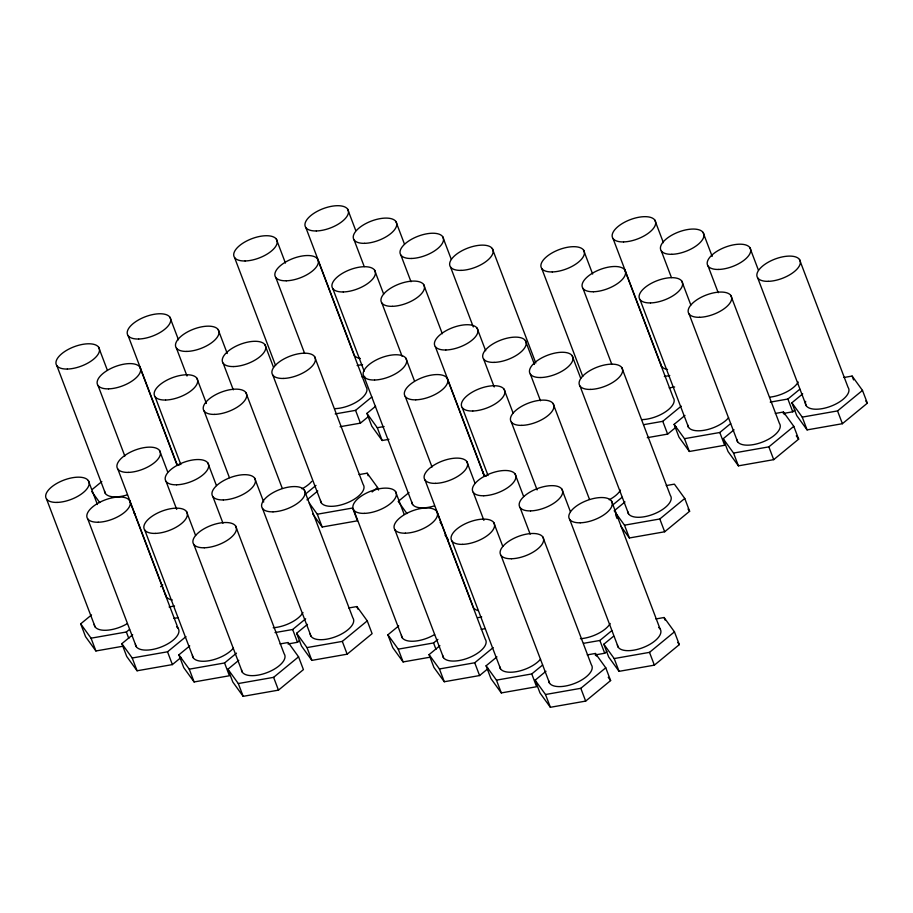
<?xml version="1.0" encoding="UTF-8"?>
<svg xmlns="http://www.w3.org/2000/svg" width="913" height="913" viewBox="0 0 913 913"><rect width="100%" height="100%" fill="white"/><g stroke="black" fill="none" stroke-linecap="round" stroke-linejoin="round"><path stroke-width="1.37" d="M92.076 489.585L101.834 481.562M123.061 646.21L95.899 650.969L85.537 636.646L80.686 623.853L91.528 614.928M335.197 413.931L355.568 410.359L371.842 396.972M388.938 439.324L382.148 440.511L371.785 426.188L366.923 413.395L375.608 406.262M160.62 586.694L162.788 584.913M340.058 426.725L360.43 423.141L368.019 416.899M80.686 623.853L91.049 638.187L126.359 631.99L129.612 629.308M181.059 657.451L172.386 664.596L137.076 670.781L126.713 656.458L121.863 643.665L132.705 634.752M305.136 494.344L315.978 485.419M306.939 499.89L317.792 490.966M121.863 643.665L132.214 657.999L167.524 651.802L185.967 636.635M372.139 491.959L377.56 487.496L367.197 473.174L359.049 474.6M236.49 653.16L224.564 662.975L229.414 675.757L194.104 681.954L183.741 667.631L178.891 654.838L189.733 645.913M409.035 492.529L398.194 501.442L406.958 513.574M280.051 643.927L288.2 642.501L298.562 656.824L303.413 669.617L278.465 690.137L243.166 696.334L232.804 682L227.942 669.218L238.784 660.293M275.007 632.595L292.662 629.502L305.672 618.797M348.743 607.978L356.892 606.552L367.254 620.874L372.105 633.656L347.157 654.187L311.847 660.384L301.495 646.05L296.634 633.268L307.476 624.344M288.006 643.962L297.512 642.284L299.681 640.504M227.942 669.218L238.304 683.54L273.615 677.343L298.562 656.824M296.634 633.268L306.996 647.591L342.307 641.394L367.254 620.874M430.263 657.166L403.101 661.936L392.738 647.614L387.888 634.82L398.73 625.896M643.756 424.659L662.77 421.327L681.212 406.159M730.651 423.575L719.798 432.5L724.66 445.282L689.349 451.479L678.987 437.144L674.125 424.362L684.978 415.438M647.26 437.681L667.631 434.109L676.305 426.976M387.888 634.82L398.251 649.154L433.561 642.957L437.898 639.385M488.261 668.419L479.587 675.552L444.277 681.749L433.915 667.426L429.064 654.632L439.906 645.708M612.338 505.311L622.095 497.277M614.141 510.858L624.994 501.933M775.297 413.452L783.445 412.014L793.796 426.348L798.658 439.13L773.71 459.65L738.4 465.847L728.038 451.524L723.187 438.731L734.029 429.818M770.241 402.119L787.896 399.027L799.834 389.212M429.064 654.632L439.427 668.967L474.726 662.77L493.168 647.602M843.977 377.491L852.126 376.065L862.488 390.399L867.35 403.181L842.402 423.7L807.092 429.897L796.729 415.575L791.879 402.781L802.721 393.857M614.94 511.953L624.503 525.18L659.814 518.983L684.761 498.464L674.399 484.141L666.25 485.568M783.251 413.475L792.758 411.809L794.926 410.028M542.607 665.018L531.765 673.942L536.616 686.724L501.305 692.921L490.943 678.599L486.093 665.805L496.934 656.881M620.589 525.842L629.365 537.974L664.675 531.777L689.623 511.257L684.761 498.464M723.187 438.731L733.55 453.065L768.86 446.868L793.796 426.348M791.879 402.781L802.242 417.115L837.541 410.918L862.488 390.399M587.253 654.895L595.402 653.457L605.764 667.791L610.614 680.573L585.667 701.104L550.368 707.29L540.005 692.967L535.144 680.185L545.985 671.26M583.567 643.323L599.864 640.47L611.79 630.655M655.945 618.946L664.093 617.508L674.456 631.842L679.306 644.624L654.359 665.155L619.048 671.34L608.697 657.018L603.835 644.224L613.593 636.201M595.208 654.918L604.714 653.252L606.883 651.471M535.144 680.185L545.506 694.508L580.816 688.311L605.764 667.791M603.835 644.224L614.198 658.558L649.508 652.361L674.456 631.842M357.131 365.531L362.564 364.572M362.005 376.932L364.721 376.464M664.333 376.498L669.765 375.54M366.923 413.395L377.286 427.729L384.076 426.531M669.206 387.899L674.639 386.952M674.125 424.362L684.488 438.685L719.798 432.5M309.336 503.2L317.302 514.213L352.612 508.027L357.474 520.809L322.163 527.006L312.6 513.779M169.099 606.974L174.531 606.015M173.961 618.386L178.035 617.667M477.659 617.702L481.733 616.983M178.891 654.838L189.253 669.172L224.564 662.975M481.162 629.342L485.237 628.635M486.093 665.805L496.455 680.139L531.765 673.942M865.752 400.978L867.35 403.181M796.273 435.821L798.658 439.13M688.025 509.043L689.623 511.257M677.72 642.421L679.306 644.624M608.229 677.275L610.614 680.573M440.169 522.362L441.755 524.564M445.019 535.155L448.215 539.56M133.755 512.501L135.352 514.704M91.791 491.582L99.757 502.607M852.126 376.065L853.587 379.899M799.48 259.463L848.051 387.34A22.962 10.317 -20.8 0 1 828.73 406.993A22.962 10.317 -20.8 0 1 805.643 401.343M837.541 410.918L842.402 423.7M749.835 247.571L758.441 270.214M757.733 277.974L806.305 405.84M802.242 417.115L807.092 429.897M787.896 399.027L792.758 411.809M783.445 412.014L784.415 414.57M730.799 295.413L779.371 423.29A22.962 10.317 -20.8 0 1 761.933 442.269A22.962 10.317 -20.8 0 1 736.723 439.256M703.067 232.427L712.174 256.405M708.089 266.082L718.211 292.719M768.86 446.868L773.71 459.65M681.737 281.044L690.844 305.022M654.792 220.044L663.397 242.687M689.053 313.924L737.624 441.801M661.32 250.938L671.443 277.575M733.55 453.065L738.4 465.847M639.99 299.555L688.562 427.421M613.045 238.544L661.617 366.421M624.709 269.871L673.28 397.737A22.962 10.317 -20.8 0 1 666.136 411.398A22.962 10.317 -20.8 0 1 642.044 419.615M684.488 438.685L689.349 451.479M662.77 421.327L667.631 434.109M583.533 250.059L592.64 274.037M621.753 367.54L670.325 495.405A22.962 10.317 -20.8 0 1 652.886 514.396A22.962 10.317 -20.8 0 1 627.676 511.371M582.962 288.382L611.801 364.31M659.814 518.983L664.675 531.777M541.786 268.57L582.768 376.453M572.109 355.648L580.714 378.29M580.006 386.051L628.578 513.916M664.093 617.508L665.063 620.064M624.503 525.18L629.365 537.974M611.448 500.917L660.019 628.783M615.602 514.692L617.062 518.527M649.508 652.361L654.359 665.155M553.061 403.489L589.49 499.388M492.278 248.507L535.794 363.054M525.34 340.503L534.447 364.47M530.362 374.159L540.485 400.796M561.803 489.014L570.397 511.657M569.701 519.417L618.272 647.294M614.198 658.558L619.048 671.34M599.864 640.47L604.714 653.252M504.01 389.121L513.117 413.087M442.634 236.604L451.239 259.246M477.065 328.109L485.67 350.752M511.314 422L537.118 489.927M450.531 267.018L473.299 326.945M483.593 359.014L494.218 386.975M595.402 653.457L596.372 656.025M542.756 536.867L591.327 664.732A22.962 10.317 -20.8 0 1 573.889 683.711A22.962 10.317 -20.8 0 1 548.679 680.699M515.023 473.87L523.628 496.512M520.056 507.525L530.168 534.162M580.816 688.311L585.667 701.104M423.598 284.457L442.314 333.736M395.865 221.46L404.47 244.102M462.263 407.632L488.067 475.559M400.887 255.115L411.01 281.752M435.318 346.62L483.89 474.486M446.982 377.948L484.415 476.506M493.705 522.487L502.812 546.465M466.76 461.487L474.851 482.794M501.009 555.378L549.58 683.244M473.276 492.381L483.901 520.353M545.506 694.508L550.368 707.29M374.535 270.077L383.643 294.054M405.806 358.136L414.411 380.778M347.591 209.077L355.693 230.384M381.851 302.968L402.085 356.241M354.118 239.971L364.241 266.607M405.235 396.459L432.043 467.045M451.958 540.998L500.529 668.864M425.013 479.998L473.585 607.864A22.962 10.317 -20.8 0 0 478.172 610.626M436.665 511.314L485.237 639.18A22.962 10.317 -20.8 0 1 467.81 658.17A22.962 10.317 -20.8 0 1 442.6 655.157M496.455 680.139L501.305 692.921M332.789 288.588L364.161 371.169M474.726 662.77L479.587 675.552M364.059 376.647L412.63 504.512M305.844 227.588L354.415 355.454A22.962 10.317 -20.8 0 0 360.327 358.512M317.507 258.904L366.079 386.781A22.962 10.317 -20.8 0 1 358.935 400.43A22.962 10.317 -20.8 0 1 334.843 408.659M377.286 427.729L382.148 440.511M395.5 491.502L404.094 514.145M355.568 410.359L360.43 423.141M394.918 529.825L443.49 657.691M377.56 487.496L378.53 490.053M433.561 642.957L435.98 649.348M367.197 473.174L368.167 475.73M276.331 239.092L285.438 263.07M439.427 668.967L444.277 681.749M314.551 356.572L363.123 484.438A22.962 10.317 -20.8 0 1 345.685 503.428A22.962 10.317 -20.8 0 1 320.474 500.415M275.76 277.415L304.6 353.342M353.753 510.013L402.325 637.879M398.251 649.154L403.101 661.936M234.584 257.603L275.566 365.497M264.907 344.68L273.512 367.323M272.804 375.083L321.376 502.949M356.892 606.552L357.862 609.108M317.302 514.213L322.163 527.006M304.246 489.95L352.817 617.816A22.962 10.317 -20.8 0 1 335.379 636.806A22.962 10.317 -20.8 0 1 310.169 633.782M342.307 641.394L347.157 654.187M245.859 392.522L282.288 488.421M218.139 329.536L227.246 353.514M223.16 363.191L233.283 389.828M254.601 478.047L263.709 502.024M262.499 508.461L311.071 636.327M306.996 647.591L311.847 660.384M292.662 629.502L297.512 642.284M196.809 378.153L206.418 403.455M169.864 317.142L178.469 339.784M204.113 411.033L229.414 477.636M176.392 348.047L187.017 376.019M235.554 525.899L284.126 653.765A22.962 10.317 -20.8 0 1 266.687 672.755A22.962 10.317 -20.8 0 1 241.477 669.731M207.822 462.902L216.427 485.556M212.855 496.558L222.966 523.206M273.615 677.343L278.465 690.137M155.062 396.664L180.865 464.591M128.117 335.653L176.688 463.519A22.962 10.317 -20.8 0 0 179.005 465.436M139.78 366.98L177.213 465.539M186.503 511.52L195.61 535.497M159.558 450.52L167.65 471.827M193.807 544.41L242.379 672.276M166.075 481.413L176.7 509.386M238.304 683.54L243.166 696.334M98.604 347.168L107.209 369.811M98.033 385.491L124.841 456.078M144.756 530.031L193.328 657.896M117.811 469.031L166.383 596.897M129.463 500.358L178.035 628.224M189.253 669.172L194.104 681.954M167.524 651.802L172.386 664.596M56.857 365.679L105.429 493.545M88.299 480.535L97.406 504.512M87.716 518.869L136.288 646.735M126.359 631.99L128.779 638.381M132.214 657.999L137.076 670.781M46.552 499.046L95.123 626.911M91.049 638.187L95.899 650.969M658.615 627.425A22.962 10.317 -20.8 0 1 644.452 647.02A22.962 10.317 -20.8 0 1 617.371 644.749M610.169 623.488A22.962 10.317 -20.8 0 1 580.406 638.701M540.553 659.152A22.962 10.317 -20.8 0 1 516.347 671.683A22.962 10.317 -20.8 0 1 499.628 666.33M434.599 634.535A22.962 10.317 -20.8 0 1 401.423 635.345M302.968 612.52A22.962 10.317 -20.8 0 1 273.204 627.745M172.283 599.955A22.962 10.317 -20.8 0 1 165.481 594.352M233.351 648.184A22.962 10.317 -20.8 0 1 209.145 660.715A22.962 10.317 -20.8 0 1 192.426 655.363M176.643 626.866A22.962 10.317 -20.8 0 1 162.468 646.472A22.962 10.317 -20.8 0 1 135.398 644.19M127.398 623.568A22.962 10.317 -20.8 0 1 94.222 624.378M311.767 481.334A22.962 10.317 -20.8 0 1 302.009 488.843M126.907 494.983A22.962 10.317 -20.8 0 1 104.527 491M798.202 382.045A22.962 10.317 -20.8 0 1 769.762 397.155M667.529 369.48A22.962 10.317 -20.8 0 1 660.727 363.876M728.597 417.698A22.962 10.317 -20.8 0 1 704.391 430.24A22.962 10.317 -20.8 0 1 687.672 424.887M620.475 490.11A22.962 10.317 -20.8 0 1 609.211 499.81M486.207 476.392A22.962 10.317 -20.8 0 1 482.988 471.941M434.109 505.95A22.962 10.317 -20.8 0 1 411.729 501.967M580.212 522.795A22.962 10.317 -20.8 0 0 612.338 503.451A22.962 10.317 -20.8 0 0 579.162 504.261A22.962 10.317 -20.8 0 0 580.212 522.795M530.567 510.892A22.962 10.317 -20.8 0 0 562.693 491.559A22.962 10.317 -20.8 0 0 529.517 492.369A22.962 10.317 -20.8 0 0 530.567 510.892M483.787 495.748A22.962 10.317 -20.8 0 0 515.925 476.415A22.962 10.317 -20.8 0 0 482.749 477.214A22.962 10.317 -20.8 0 0 483.787 495.748M435.524 483.365A22.962 10.317 -20.8 0 0 467.65 464.021A22.962 10.317 -20.8 0 0 434.474 464.831A22.962 10.317 -20.8 0 0 435.524 483.365M511.52 558.745A22.962 10.317 -20.8 0 0 543.657 539.4A22.962 10.317 -20.8 0 0 510.47 540.211A22.962 10.317 -20.8 0 0 511.52 558.745M462.469 544.365A22.962 10.317 -20.8 0 0 494.595 525.032A22.962 10.317 -20.8 0 0 461.419 525.831A22.962 10.317 -20.8 0 0 462.469 544.365M405.429 533.192A22.962 10.317 -20.8 0 0 437.567 513.859A22.962 10.317 -20.8 0 0 404.391 514.67A22.962 10.317 -20.8 0 0 405.429 533.192M364.264 513.38A22.962 10.317 -20.8 0 0 396.39 494.047A22.962 10.317 -20.8 0 0 363.214 494.846A22.962 10.317 -20.8 0 0 364.264 513.38M273.01 511.828A22.962 10.317 -20.8 0 0 305.136 492.484A22.962 10.317 -20.8 0 0 271.96 493.294A22.962 10.317 -20.8 0 0 273.01 511.828M223.365 499.936A22.962 10.317 -20.8 0 0 255.492 480.592A22.962 10.317 -20.8 0 0 222.316 481.402A22.962 10.317 -20.8 0 0 223.365 499.936M176.586 484.792A22.962 10.317 -20.8 0 0 208.723 465.447A22.962 10.317 -20.8 0 0 175.547 466.258A22.962 10.317 -20.8 0 0 176.586 484.792M128.322 472.398A22.962 10.317 -20.8 0 0 160.448 453.053A22.962 10.317 -20.8 0 0 127.272 453.864A22.962 10.317 -20.8 0 0 128.322 472.398M204.318 547.777A22.962 10.317 -20.8 0 0 236.456 528.433A22.962 10.317 -20.8 0 0 203.268 529.243A22.962 10.317 -20.8 0 0 204.318 547.777M155.267 533.409A22.962 10.317 -20.8 0 0 187.393 514.065A22.962 10.317 -20.8 0 0 154.217 514.875A22.962 10.317 -20.8 0 0 155.267 533.409M98.227 522.236A22.962 10.317 -20.8 0 0 130.365 502.892A22.962 10.317 -20.8 0 0 97.189 503.702A22.962 10.317 -20.8 0 0 98.227 522.236M57.063 502.412A22.962 10.317 -20.8 0 0 89.189 483.08A22.962 10.317 -20.8 0 0 56.013 483.89A22.962 10.317 -20.8 0 0 57.063 502.412M461.042 270.385A22.962 10.317 -20.8 0 0 493.18 251.041A22.962 10.317 -20.8 0 0 460.004 251.851A22.962 10.317 -20.8 0 0 461.042 270.385M411.398 258.482A22.962 10.317 -20.8 0 0 443.535 239.149A22.962 10.317 -20.8 0 0 410.359 239.959A22.962 10.317 -20.8 0 0 411.398 258.482M364.629 243.337A22.962 10.317 -20.8 0 0 396.767 224.005A22.962 10.317 -20.8 0 0 363.591 224.815A22.962 10.317 -20.8 0 0 364.629 243.337M316.355 230.955A22.962 10.317 -20.8 0 0 348.492 211.611A22.962 10.317 -20.8 0 0 315.316 212.421A22.962 10.317 -20.8 0 0 316.355 230.955M392.35 306.334A22.962 10.317 -20.8 0 0 424.488 286.99A22.962 10.317 -20.8 0 0 391.312 287.8A22.962 10.317 -20.8 0 0 392.35 306.334M343.299 291.955A22.962 10.317 -20.8 0 0 375.437 272.622A22.962 10.317 -20.8 0 0 342.261 273.432A22.962 10.317 -20.8 0 0 343.299 291.955M286.271 280.793A22.962 10.317 -20.8 0 0 318.409 261.449A22.962 10.317 -20.8 0 0 285.221 262.259A22.962 10.317 -20.8 0 0 286.271 280.793M245.095 260.97A22.962 10.317 -20.8 0 0 277.232 241.637A22.962 10.317 -20.8 0 0 244.056 242.447A22.962 10.317 -20.8 0 0 245.095 260.97M283.315 378.45A22.962 10.317 -20.8 0 0 315.453 359.117A22.962 10.317 -20.8 0 0 282.265 359.916A22.962 10.317 -20.8 0 0 283.315 378.45M233.671 366.558A22.962 10.317 -20.8 0 0 265.809 347.214A22.962 10.317 -20.8 0 0 232.621 348.024A22.962 10.317 -20.8 0 0 233.671 366.558M186.903 351.414A22.962 10.317 -20.8 0 0 219.029 332.07A22.962 10.317 -20.8 0 0 185.853 332.88A22.962 10.317 -20.8 0 0 186.903 351.414M138.628 339.02A22.962 10.317 -20.8 0 0 170.765 319.687A22.962 10.317 -20.8 0 0 137.578 320.486A22.962 10.317 -20.8 0 0 138.628 339.02M214.623 414.399A22.962 10.317 -20.8 0 0 246.761 395.067A22.962 10.317 -20.8 0 0 213.585 395.865A22.962 10.317 -20.8 0 0 214.623 414.399M165.573 400.031A22.962 10.317 -20.8 0 0 197.71 380.687A22.962 10.317 -20.8 0 0 164.523 381.497A22.962 10.317 -20.8 0 0 165.573 400.031M108.544 388.858A22.962 10.317 -20.8 0 0 140.67 369.525A22.962 10.317 -20.8 0 0 107.494 370.324A22.962 10.317 -20.8 0 0 108.544 388.858M67.368 369.046A22.962 10.317 -20.8 0 0 99.506 349.702A22.962 10.317 -20.8 0 0 66.318 350.512A22.962 10.317 -20.8 0 0 67.368 369.046M768.244 281.341A22.962 10.317 -20.8 0 0 800.381 262.008A22.962 10.317 -20.8 0 0 767.205 262.818A22.962 10.317 -20.8 0 0 768.244 281.341M718.599 269.449A22.962 10.317 -20.8 0 0 750.737 250.116A22.962 10.317 -20.8 0 0 717.561 250.915A22.962 10.317 -20.8 0 0 718.599 269.449M671.831 254.305A22.962 10.317 -20.8 0 0 703.969 234.972A22.962 10.317 -20.8 0 0 670.793 235.771A22.962 10.317 -20.8 0 0 671.831 254.305M623.556 241.922A22.962 10.317 -20.8 0 0 655.694 222.578A22.962 10.317 -20.8 0 0 622.518 223.388A22.962 10.317 -20.8 0 0 623.556 241.922M699.552 317.302A22.962 10.317 -20.8 0 0 731.69 297.958A22.962 10.317 -20.8 0 0 698.513 298.768A22.962 10.317 -20.8 0 0 699.552 317.302M650.501 302.922A22.962 10.317 -20.8 0 0 682.639 283.589A22.962 10.317 -20.8 0 0 649.463 284.388A22.962 10.317 -20.8 0 0 650.501 302.922M593.473 291.749A22.962 10.317 -20.8 0 0 625.61 272.416A22.962 10.317 -20.8 0 0 592.434 273.215A22.962 10.317 -20.8 0 0 593.473 291.749M552.297 271.937A22.962 10.317 -20.8 0 0 584.434 252.604A22.962 10.317 -20.8 0 0 551.258 253.403A22.962 10.317 -20.8 0 0 552.297 271.937M590.517 389.417A22.962 10.317 -20.8 0 0 622.655 370.085A22.962 10.317 -20.8 0 0 589.467 370.883A22.962 10.317 -20.8 0 0 590.517 389.417M540.873 377.526A22.962 10.317 -20.8 0 0 573.01 358.181A22.962 10.317 -20.8 0 0 539.823 358.992A22.962 10.317 -20.8 0 0 540.873 377.526M494.104 362.381A22.962 10.317 -20.8 0 0 526.23 343.037A22.962 10.317 -20.8 0 0 493.054 343.847A22.962 10.317 -20.8 0 0 494.104 362.381M445.829 349.987A22.962 10.317 -20.8 0 0 477.967 330.654A22.962 10.317 -20.8 0 0 444.779 331.453A22.962 10.317 -20.8 0 0 445.829 349.987M521.825 425.367A22.962 10.317 -20.8 0 0 553.963 406.034A22.962 10.317 -20.8 0 0 520.787 406.833A22.962 10.317 -20.8 0 0 521.825 425.367M472.774 410.998A22.962 10.317 -20.8 0 0 504.912 391.654A22.962 10.317 -20.8 0 0 471.724 392.464A22.962 10.317 -20.8 0 0 472.774 410.998M415.746 399.826A22.962 10.317 -20.8 0 0 447.872 380.481A22.962 10.317 -20.8 0 0 414.696 381.292A22.962 10.317 -20.8 0 0 415.746 399.826M374.57 380.013A22.962 10.317 -20.8 0 0 406.707 360.669A22.962 10.317 -20.8 0 0 373.52 361.48A22.962 10.317 -20.8 0 0 374.57 380.013"/></g></svg>
